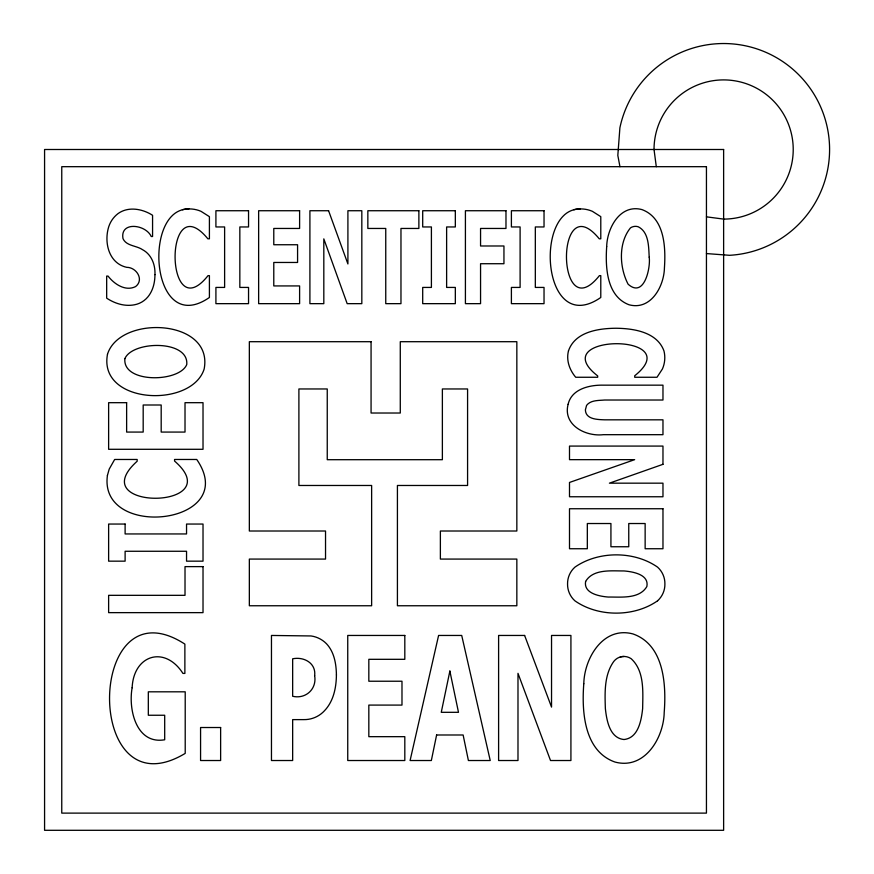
<?xml version="1.0" encoding="UTF-8"?>
<svg xmlns="http://www.w3.org/2000/svg" width="874" height="874" viewBox="0 0 874 874"><rect width="100%" height="100%" fill="white"/><g stroke="black" fill="none" stroke-linecap="round" stroke-linejoin="round"><path stroke-width="1.31" d="M706.443 253.569L729.528 255.306A105.972 105.972 0 0 0 829.535 152.852A105.972 105.972 0 0 0 736.192 44.279A105.972 105.972 0 0 0 619.895 127.823L617.82 155.408L619.95 166.683M706.443 216.839L723.628 219.101A69.592 69.592 0 0 0 793.221 149.498A69.592 69.592 0 0 0 723.628 79.905A69.592 69.592 0 0 0 654.025 149.498L656.298 166.683M188.904 208.919A23.139 23.139 0 0 0 171.599 216.304C145.838 242.95 159.418 332.12 209.41 297.477L209.41 275.638L208.023 275.638C164.771 330.033 163.504 184.654 207.859 238.81L209.41 238.81L209.41 216.654L200.944 211.29A29.443 29.443 0 0 0 182.437 209.738M580.281 208.919A23.139 23.139 0 0 0 562.987 216.304C537.226 242.95 550.806 332.12 600.788 297.477L600.788 275.638L599.4 275.638C556.159 330.033 554.881 184.654 599.247 238.81L600.788 238.81L600.788 216.654L592.321 211.29A29.443 29.443 0 0 0 573.814 209.738M620.3 656.964A12.87 12.87 0 0 1 631.137 658.679C644.673 671.024 642.86 691.891 642.641 708.585C641.363 720.242 638.402 737.984 624.025 739.524C609.56 738.137 606.643 720.209 605.365 708.563C604.841 692.711 604.087 674.881 613.821 661.378A12.739 12.739 0 0 1 624.025 656.45M649.207 257.164C650.715 267.914 644.16 298.602 628.1 284.192C619.404 267.564 618.191 242.906 630.493 227.863A8.926 8.926 0 0 1 638.173 226.748C649 232.113 648.595 246.796 649.207 257.164M606.687 246.61C605.3 267.073 606.48 296.242 629.051 304.775C650.846 310.652 664.054 286.432 664.426 267.892C665.813 247.386 664.721 218.074 642.008 209.607C620.158 203.729 607.08 228.07 606.687 246.61M583.788 683.741C581.636 711.534 584.029 751.072 614.935 762.03C644.531 770.049 663.705 738.071 664.207 712.386C666.359 684.539 664.087 644.815 632.984 633.945C603.311 625.926 584.324 658.078 583.788 683.741M132.149 687.74C128.161 709.295 136.213 744.703 164.694 739.775L164.694 715.249L148.318 715.249L148.318 691.815L185.212 691.815L185.212 753.388C83.106 814.786 85.674 579.932 184.873 644.105L184.873 673.417L182.939 673.417C164.727 645.034 133.504 655.03 132.149 687.74M336.414 674.936C336.272 687.707 333.562 701.276 324.429 710.802A27.422 27.422 0 0 1 303.77 719.619L292.659 719.619L292.659 760.522L271.464 760.522L271.464 635.453L311.035 635.955A26.81 26.81 0 0 1 326.439 643.69C334.283 652.037 336.239 663.89 336.414 674.936M154.96 274.633C154.917 282.553 152.994 290.692 147.87 296.92A22.866 22.866 0 0 1 134.41 304.808C124.621 306.654 114.833 303.54 106.672 298.165L106.672 276.075L108.048 276.075C114.177 284.061 125.485 291.752 135.634 286.552C144.385 279.767 136.486 267.28 126.752 267.335C108.573 263.336 103.777 242.011 108.835 226.442A26.843 26.843 0 0 1 118.056 213.584C128.303 206.166 142.538 208.81 152.568 215.288L152.568 236.504L151.224 236.504C145.882 224.4 119.804 220.98 122.994 238.635C126.326 246.118 136.431 245.474 142.517 249.669C151.595 254.476 155.397 264.822 154.96 274.633M314.651 675.689C317.011 689.149 305.594 699.342 292.659 696.272L292.659 658.81C303.791 656.429 316.224 663.071 314.651 675.689M107.426 475.401C98.314 540.656 241.475 524.564 196.748 459.473L174.56 459.473L174.56 461.046C230.66 509.859 81.293 511.388 137.163 461.232L137.163 459.473L114.658 459.473L109.206 469.109L107.426 475.401M568.122 404.291C562.638 425.048 585.689 436.792 603.333 434.684L662.973 434.684L662.973 419.826L604.655 419.826C597.641 419.531 585.711 419.542 585.383 409.906L586.574 405.394C590.704 399.975 598.592 400.587 604.655 400.019L662.973 400.019L662.973 385.161L603.268 385.161C589.655 384.866 571.607 388.875 568.122 404.291M107.491 354.265C98.019 404.422 191.723 408.519 204.155 369.003C213.737 318.781 119.804 314.607 107.491 354.265M568.471 350.9C566.046 360.35 569.564 370.019 575.715 377.262L597.685 377.262L597.685 375.907C543.18 333.617 688.974 332.382 634.721 375.754L634.721 377.262L657.008 377.262L662.405 369.003A27.957 27.957 0 0 0 663.967 350.933C657.106 332.044 633.737 328.438 616.137 328.253C598.592 328.351 575.005 331.738 568.471 350.9M124.895 358.624C122.273 383.544 179.378 382.572 186.752 364.545C188.992 339.571 132.444 340.696 124.895 358.624M585.613 581.461C583.428 593.446 599.564 596.363 608.315 597.051C620.999 596.866 639.32 599.291 646.858 586.541C649.262 574.36 632.71 571.672 623.97 570.941C611.33 571.028 593.085 568.745 585.613 581.461M436.607 734.99L431.341 760.522L410.092 760.522L438.595 635.453L461.712 635.453L490.227 760.522L468.398 760.522L463.133 734.99L436.607 734.99M449.87 671.068L441.261 712.31L458.489 712.31L449.87 671.068M657.587 600.788C634.185 617.219 598.253 617.252 574.863 600.788A22.178 22.178 0 0 1 567.554 583.963A22.047 22.047 0 0 1 574.95 567.128C598.384 550.795 634.131 550.762 657.554 567.128A22.101 22.101 0 0 1 664.906 583.963A22.156 22.156 0 0 1 657.587 600.788M662.973 464.312L609.418 483.169L662.973 483.169L662.973 496.76L569.498 496.76L569.498 482.459L634.655 459.658L569.498 459.658L569.498 446.079L662.973 446.079L662.973 464.312M723.628 149.498L44.574 149.498L44.574 830.3L723.628 830.3L723.628 149.498M706.443 166.683L61.759 166.683L61.759 813.115L706.443 813.115L706.443 166.683M248.544 210.732L215.911 210.732L215.911 226.956L224.618 226.956L224.618 287.426L215.911 287.426L215.911 303.66L248.544 303.66L248.544 287.426L239.837 287.426L239.837 226.956L248.544 226.956L248.544 210.732M299.607 210.732L258.638 210.732L258.638 303.66L299.607 303.66L299.607 285.929L273.781 285.929L273.781 262.462L297.575 262.462L297.575 244.742L273.781 244.742L273.781 228.453L299.607 228.453L299.607 210.732M328.58 210.732L309.909 210.732L309.909 303.66L323.817 303.66L323.817 238.875L347.175 303.66L361.825 303.66L361.825 210.732L347.907 210.732L347.907 263.959L328.58 210.732M418.875 210.732L367.845 210.732L367.845 228.453L385.751 228.453L385.751 303.66L400.969 303.66L400.969 228.453L418.875 228.453L418.875 210.732M455.332 210.732L422.699 210.732L422.699 226.956L431.406 226.956L431.406 287.426L422.699 287.426L422.699 303.66L455.332 303.66L455.332 287.426L446.625 287.426L446.625 226.956L455.332 226.956L455.332 210.732M505.98 210.732L465.416 210.732L465.416 303.66L480.558 303.66L480.558 263.719L503.948 263.719L503.948 245.987L480.558 245.987L480.558 228.453L505.98 228.453L505.98 210.732M544.032 210.732L511.399 210.732L511.399 226.956L520.106 226.956L520.106 287.426L511.399 287.426L511.399 303.66L544.032 303.66L544.032 287.426L535.325 287.426L535.325 226.956L544.032 226.956L544.032 210.732M371.068 341.701L249.341 341.701L249.341 531.01L325.532 531.01L325.532 559.076L249.341 559.076L249.341 605.758L371.636 605.758L371.636 485.474L298.897 485.474L298.897 388.963L327.247 388.963L327.247 459.702L442.375 459.702L442.375 388.963L467.579 388.963L467.579 485.474L397.419 485.474L397.419 605.758L516.84 605.758L516.84 559.076L440.376 559.076L440.376 531.01L516.84 531.01L516.84 341.701L400.281 341.701L400.281 413.02L371.068 413.02L371.068 341.701M126.632 402.685L108.627 402.685L108.627 449.291L203.019 449.291L203.019 402.685L185.015 402.685L185.015 432.073L161.187 432.073L161.187 405.001L143.183 405.001L143.183 432.073L126.632 432.073L126.632 402.685M662.973 508.744L569.498 508.744L569.498 548.741L587.328 548.741L587.328 523.526L610.926 523.526L610.926 546.753L628.756 546.753L628.756 523.526L645.143 523.526L645.143 548.741L662.973 548.741L662.973 508.744M125.113 524.05L108.627 524.05L108.627 561.163L125.113 561.163L125.113 551.265L186.544 551.265L186.544 561.163L203.019 561.163L203.019 524.05L186.544 524.05L186.544 533.948L125.113 533.948L125.113 524.05M203.019 566.625L185.015 566.625L185.015 595.325L108.627 595.325L108.627 612.641L203.019 612.641L203.019 566.625M404.815 635.453L347.743 635.453L347.743 760.522L404.815 760.522L404.815 736.673L368.828 736.673L368.828 705.089L401.985 705.089L401.985 681.228L368.828 681.228L368.828 659.313L404.815 659.313L404.815 635.453M524.619 635.453L498.606 635.453L498.606 760.522L517.987 760.522L517.987 673.341L550.522 760.522L570.919 760.522L570.919 635.453L551.538 635.453L551.538 707.099L524.619 635.453M220.63 727.518L200.572 727.518L200.572 760.522L220.63 760.522L220.63 727.518"/></g></svg>
